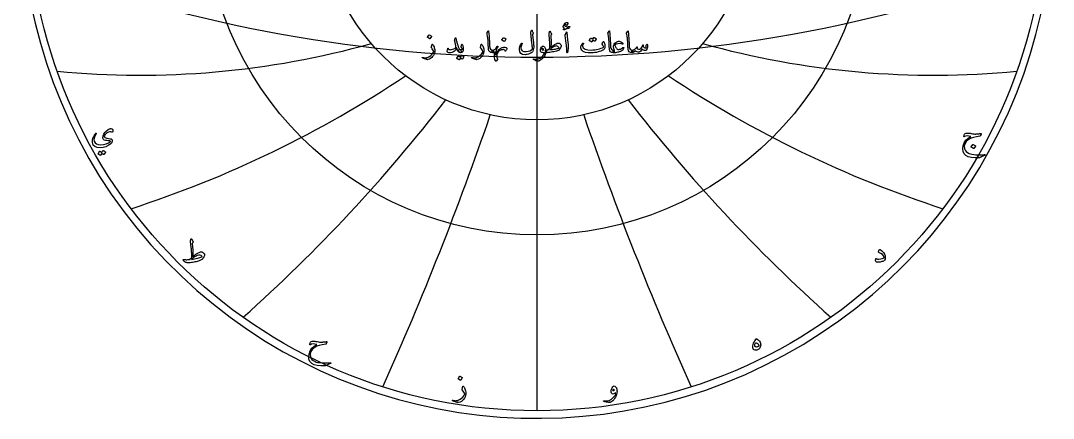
# Model space of a CAD drawing. Header units: millimetres. Extents: x -80 to 80, y -80 to 82.
# Drawn here: x -80.4 to 80.4, y -80.4 to -18.5 of the extents above; entities that cross this region are included whole.
import ezdxf

# ---------------------------------------------------------------- set-up
doc = ezdxf.new("R2010")
doc.units = ezdxf.units.MM
for name, color, linetype in [('CUT_OUTER', 1, 'Continuous'), ('ENGRAVE', 7, 'Continuous'), ('ENGRAVE_FINE', 8, 'Continuous'), ('TEXT', 5, 'Continuous')]:
    doc.layers.add(name, color=color, linetype=linetype)

msp = doc.modelspace()

# ---------------------------------------------------------------- linework, layer by layer
at = {"layer": 'CUT_OUTER'}
msp.add_arc((-0.0002, -0.0002), 80.3699, 149.413866, 87.803582, dxfattribs=at)
at = {"layer": 'ENGRAVE'}
for points in [[(0, -79.2), (0, 79.2)], [(0, -79.2), (0, -33.9362)]]:
    msp.add_lwpolyline(points, dxfattribs=at)
for radius in [79.2, 51.8435, 33.9362]:
    msp.add_circle((0, 0), radius, dxfattribs=at)
for centre, radius, start, end in [((-61.7853, 107.0153), 134.0054, 264.477415, 285.583943), ((61.7853, 107.0153), 134.0054, 254.416057, 275.522585), ((-116.2152, 116.2152), 172.3359, 287.922875, 303.75277), ((116.2152, 116.2152), 172.3359, 236.24723, 252.077125), ((-213.1236, 123.047), 251.4955, 311.724791, 322.278054), ((213.1236, 123.047), 251.4955, 217.721946, 228.275209), ((-474.9131, 127.2526), 494.392, 335.791539, 341.068171), ((474.9131, 127.2526), 494.392, 198.931829, 204.208461)]:
    msp.add_arc(centre, radius, start, end, dxfattribs=at)
at = {"layer": 'ENGRAVE_FINE'}
msp.add_arc((0, 199.0281), 223.2031, 249.38669, 290.61331, dxfattribs=at)
at = {"layer": 'TEXT'}
for points in [[(4.9555, -19.696), (4.8945, -19.7074), (4.8379, -19.7182), (4.7856, -19.7285), (4.7377, -19.7381), (4.6946, -19.7475), (4.6564, -19.7569), (4.6231, -19.7662), (4.5949, -19.7756), (4.5662, -19.7863), (4.5316, -19.7996), (4.4912, -19.8156), (4.445, -19.8342), (4.3929, -19.8557), (4.3349, -19.8804), (4.2711, -19.9084), (4.2014, -19.9395), (4.173, -19.9489), (4.1487, -19.9489), (4.1285, -19.9395), (4.1124, -19.9208), (4.1028, -19.8748), (4.13, -19.8213), (4.1941, -19.7601), (4.2951, -19.6913), (4.2178, -19.6474), (4.1593, -19.6), (4.1195, -19.549), (4.0984, -19.4946), (4.0943, -19.3918), (4.1195, -19.2803), (4.1739, -19.16), (4.2576, -19.0309), (4.3575, -18.9152), (4.4602, -18.8353), (4.5659, -18.7911), (4.6745, -18.7826), (4.7351, -18.7979), (4.7764, -18.8295), (4.7983, -18.8775), (4.801, -18.9419), (4.7904, -19.0116), (4.7729, -19.0754), (4.7483, -19.1333), (4.7167, -19.1854), (4.685, -19.222), (4.6558, -19.2381), (4.6288, -19.2337), (4.6042, -19.2089), (4.5761, -19.1717), (4.5434, -19.1445), (4.5059, -19.1272), (4.4637, -19.1199), (4.4195, -19.1199), (4.3806, -19.1292), (4.3469, -19.148), (4.3185, -19.1761), (4.2977, -19.21), (4.2916, -19.2416), (4.3001, -19.2709), (4.3232, -19.2979), (4.4099, -19.362), (4.5153, -19.4091), (4.6394, -19.4392), (4.7822, -19.4524), (4.7947, -19.452), (4.8086, -19.4507), (4.8239, -19.4485), (4.8408, -19.4454), (4.8591, -19.4417), (4.8788, -19.4378), (4.9001, -19.4335), (4.9227, -19.429), (4.9473, -19.4245), (4.9696, -19.4202), (4.9895, -19.4163), (5.0071, -19.4126), (5.0226, -19.4095), (5.0363, -19.4073), (5.0483, -19.406), (5.0586, -19.4056), (5.0779, -19.4076), (5.0937, -19.4138), (5.106, -19.424), (5.1148, -19.4384), (5.1203, -19.4521), (5.123, -19.4653), (5.1227, -19.4779), (5.1195, -19.4899), (5.0741, -19.5748), (5.0316, -19.6374), (4.9921, -19.6778), (4.9555, -19.696)], [(-16.8151, -20.7358), (-16.8092, -20.7299), (-16.801, -20.7264), (-16.7905, -20.7253), (-16.7776, -20.7264), (-16.6866, -20.7633), (-16.6008, -20.8084), (-16.5203, -20.8617), (-16.4451, -20.9232), (-16.4378, -20.9325), (-16.4345, -20.9419), (-16.4354, -20.9513), (-16.4404, -20.9606), (-16.6605, -21.3166), (-16.6687, -21.3251), (-16.6793, -21.3271), (-16.6921, -21.3228), (-16.7074, -21.3119), (-16.7205, -21.3026), (-16.7413, -21.2885), (-16.7697, -21.2698), (-16.8057, -21.2463), (-16.8499, -21.2182), (-16.9029, -21.1855), (-16.9647, -21.148), (-17.0352, -21.1058), (-17.0446, -21.0988), (-17.0493, -21.0918), (-17.0493, -21.0848), (-17.0446, -21.0777)], [(-7.6066, -20.1269), (-7.5975, -20.1128), (-7.589, -20.1035), (-7.5811, -20.0988), (-7.5738, -20.0988), (-7.5627, -20.1049), (-7.5527, -20.1234), (-7.544, -20.1541), (-7.5363, -20.1972), (-7.4977, -20.547), (-7.4661, -20.8705), (-7.4415, -21.1676), (-7.4239, -21.4384), (-7.4127, -21.6699), (-7.4023, -21.8775), (-7.3928, -22.061), (-7.3841, -22.2206), (-7.3767, -22.3561), (-7.3707, -22.4677), (-7.3661, -22.5552), (-7.363, -22.6187), (-7.3215, -22.809), (-7.2296, -22.9489), (-7.0873, -23.0385), (-6.8947, -23.0777), (-6.8411, -23.0918), (-6.8068, -23.1246), (-6.7919, -23.1761), (-6.7963, -23.2464), (-6.8183, -23.357), (-6.842, -23.4361), (-6.8674, -23.4835), (-6.8947, -23.4993), (-7.1657, -23.4636), (-7.3654, -23.3564), (-7.4936, -23.1779), (-7.5504, -22.9279), (-7.5593, -22.8083), (-7.5674, -22.6884), (-7.5746, -22.5682), (-7.5808, -22.4478), (-7.5866, -22.327), (-7.592, -22.206), (-7.5971, -22.0846), (-7.6019, -21.963), (-7.6107, -21.731), (-7.623, -21.5221), (-7.6388, -21.3364), (-7.6581, -21.1737), (-7.681, -21.0176), (-7.7073, -20.8511), (-7.7372, -20.6745), (-7.7705, -20.4876), (-7.7749, -20.4539), (-7.7741, -20.4232), (-7.7679, -20.3953), (-7.7565, -20.3705)], [(-0.8712, -20.0145), (-0.863, -20.0001), (-0.8525, -19.9899), (-0.8396, -19.9837), (-0.8244, -19.9817), (-0.8091, -19.9843), (-0.7963, -19.9922), (-0.7857, -20.0054), (-0.7775, -20.0239), (-0.7339, -20.1313), (-0.6874, -20.2241), (-0.6379, -20.3023), (-0.5855, -20.3658), (-0.57, -20.3886), (-0.5656, -20.415), (-0.5723, -20.4448), (-0.5902, -20.4782), (-0.6016, -20.4943), (-0.6124, -20.5098), (-0.6227, -20.5247), (-0.6323, -20.5391), (-0.6414, -20.5525), (-0.6499, -20.5648), (-0.6578, -20.576), (-0.6651, -20.5859), (-0.6774, -20.6041), (-0.6862, -20.6257), (-0.6915, -20.6509), (-0.6932, -20.6796), (-0.6877, -20.7605), (-0.6803, -20.8488), (-0.6713, -20.9444), (-0.6604, -21.0473), (-0.6481, -21.1575), (-0.6347, -21.275), (-0.62, -21.3999), (-0.6042, -21.5321), (-0.5865, -21.6639), (-0.5708, -21.7879), (-0.5572, -21.904), (-0.5457, -22.0122), (-0.5359, -22.1127), (-0.5275, -22.206), (-0.5206, -22.2919), (-0.5152, -22.3705), (-0.5091, -22.6032), (-0.5281, -22.8236), (-0.5723, -23.0318), (-0.6417, -23.2276), (-0.7093, -23.3427), (-0.8138, -23.4489), (-0.9552, -23.5464), (-1.1335, -23.6351), (-1.3267, -23.7086), (-1.5082, -23.7604), (-1.678, -23.7906), (-1.8361, -23.7991), (-2.2319, -23.7446), (-2.5152, -23.5953), (-2.6862, -23.3512), (-2.7447, -23.0122), (-2.7243, -22.7595), (-2.6581, -22.5122), (-2.5463, -22.2701), (-2.3888, -22.0332), (-2.3768, -22.0195), (-2.3642, -22.011), (-2.351, -22.0078), (-2.3373, -22.0098), (-2.3226, -22.0154), (-2.3115, -22.0227), (-2.3039, -22.0318), (-2.2998, -22.0426), (-2.2969, -22.0587), (-2.2974, -22.0742), (-2.3015, -22.0891), (-2.3091, -22.1035), (-2.4166, -22.3128), (-2.4906, -22.4911), (-2.5313, -22.6383), (-2.5387, -22.7546), (-2.4605, -23.0048), (-2.2916, -23.1796), (-2.0319, -23.2789), (-1.6815, -23.3026), (-1.3656, -23.2683), (-1.0972, -23.189), (-0.8762, -23.0646), (-0.7026, -22.8951), (-0.7062, -22.8132), (-0.7125, -22.7177), (-0.7215, -22.6083), (-0.733, -22.4852), (-0.7475, -22.3481), (-0.7652, -22.1966), (-0.7862, -22.0307), (-0.8103, -21.8506), (-0.8331, -21.6647), (-0.8548, -21.4817), (-0.8753, -21.3017), (-0.8946, -21.1246), (-0.9125, -20.9504), (-0.9286, -20.7791), (-0.9429, -20.6108), (-0.9555, -20.4454), (-0.9742, -20.2862), (-0.9734, -20.268), (-0.9707, -20.251), (-0.9663, -20.2352), (-0.9602, -20.2206)], [(1.986, -20.1831), (1.9971, -20.1711), (2.007, -20.1632), (2.0158, -20.1594), (2.0234, -20.1597), (2.0325, -20.1638), (2.041, -20.1714), (2.0489, -20.1825), (2.0562, -20.1972), (2.0859, -20.2604), (2.1142, -20.3189), (2.141, -20.3728), (2.1663, -20.422), (2.1904, -20.4659), (2.2137, -20.504), (2.2361, -20.5362), (2.2576, -20.5625), (2.2734, -20.5842), (2.2787, -20.607), (2.2734, -20.631), (2.2576, -20.6562), (2.1639, -20.7733), (2.1519, -20.7935), (2.144, -20.8166), (2.1402, -20.8427), (2.1405, -20.8716), (2.1558, -21.0927), (2.1686, -21.2873), (2.1792, -21.4557), (2.1874, -21.5976), (2.1935, -21.7136), (2.1979, -21.8037), (2.2005, -21.8681), (2.2014, -21.9068), (2.2004, -22.0209), (2.1973, -22.1293), (2.1922, -22.2317), (2.185, -22.3283), (2.1761, -22.4191), (2.1657, -22.504), (2.1538, -22.583), (2.1405, -22.6562), (2.4587, -22.4126), (2.7342, -22.2253), (2.9669, -22.0941), (3.1569, -22.0192), (3.2415, -21.9993), (3.3174, -21.9911), (3.3844, -21.9946), (3.4426, -22.0098), (3.5249, -22.0526), (3.6031, -22.1199), (3.6771, -22.2118), (3.7471, -22.3283), (3.7579, -22.3561), (3.7623, -22.388), (3.7603, -22.424), (3.7518, -22.4642), (3.7052, -22.6082), (3.6499, -22.7452), (3.5858, -22.8752), (3.5129, -22.9981), (3.4421, -23.0772), (3.3419, -23.1457), (3.2126, -23.2036), (3.0539, -23.251), (2.8415, -23.298), (2.6306, -23.3406), (2.4211, -23.3788), (2.2131, -23.4126), (2.0069, -23.4418), (1.8027, -23.4659), (1.6006, -23.4851), (1.4005, -23.4993), (1.3779, -23.4928), (1.3572, -23.4735), (1.3381, -23.4413), (1.3209, -23.3962), (1.3056, -23.3409), (1.2974, -23.2873), (1.2963, -23.2355), (1.3021, -23.1855), (1.3153, -23.1418), (1.3361, -23.1094), (1.3645, -23.088), (1.4005, -23.0777), (1.4483, -23.0751), (1.4936, -23.0719), (1.5362, -23.0681), (1.5761, -23.0637), (1.6134, -23.0593), (1.6481, -23.0555), (1.6802, -23.0523), (1.7096, -23.0496), (1.9719, -22.7967), (1.9743, -22.7857), (1.9766, -22.7715), (1.9789, -22.7541), (1.9813, -22.7335), (1.9836, -22.7096), (1.986, -22.6825), (1.9883, -22.6522), (1.9906, -22.6187), (1.9927, -22.5823), (1.9942, -22.5432), (1.995, -22.5015), (1.9953, -22.4571), (1.9953, -22.4104), (1.9953, -22.3617), (1.9953, -22.3109), (1.9953, -22.2581), (1.9947, -22.1983), (1.993, -22.1269), (1.9901, -22.0438), (1.986, -21.9489), (1.9807, -21.843), (1.9743, -21.7264), (1.9666, -21.5994), (1.9579, -21.4618), (1.9377, -21.1565), (1.9192, -20.915), (1.9025, -20.7373), (1.8876, -20.6234), (1.8756, -20.5502), (1.8677, -20.4946), (1.8639, -20.4565), (1.8642, -20.436), (1.8784, -20.3974), (1.8929, -20.3611), (1.9077, -20.3271), (1.9227, -20.2955), (1.9381, -20.2657), (1.9538, -20.237), (1.9697, -20.2095), (1.986, -20.1831)], [(4.5293, -20.3611), (4.5741, -20.2744), (4.6101, -20.244), (4.6373, -20.2698), (4.6558, -20.3517), (4.7635, -21.4993), (4.8276, -22.2036), (4.842, -22.7663), (4.8065, -23.1872), (4.7213, -23.4665), (4.7058, -23.4893), (4.6921, -23.5016), (4.6801, -23.5034), (4.6698, -23.4946), (4.6616, -23.4808), (4.6558, -23.463), (4.6523, -23.441), (4.6511, -23.415), (4.6511, -23.2121), (4.6417, -22.9969), (4.623, -22.7695), (4.5949, -22.5297), (4.5887, -22.4671), (4.5703, -22.2979), (4.5395, -22.0221), (4.4965, -21.6398), (4.3935, -20.792), (4.3911, -20.7469), (4.3935, -20.7054), (4.4005, -20.6673), (4.4122, -20.6328)], [(11.2179, -20.1269), (11.2269, -20.1128), (11.2354, -20.1035), (11.2433, -20.0988), (11.2507, -20.0988), (11.2618, -20.1049), (11.2717, -20.1234), (11.2805, -20.1541), (11.2881, -20.1972), (11.3268, -20.547), (11.3584, -20.8705), (11.383, -21.1676), (11.4005, -21.4384), (11.4118, -21.6699), (11.4222, -21.8775), (11.4317, -22.061), (11.4404, -22.2206), (11.4478, -22.3561), (11.4538, -22.4677), (11.4584, -22.5552), (11.4614, -22.6187), (11.503, -22.809), (11.5949, -22.9489), (11.7372, -23.0385), (11.9298, -23.0777), (11.9834, -23.0918), (12.0176, -23.1246), (12.0326, -23.1761), (12.0282, -23.2464), (12.0062, -23.357), (11.9825, -23.4361), (11.957, -23.4835), (11.9298, -23.4993), (11.6587, -23.4636), (11.4591, -23.3564), (11.3309, -23.1779), (11.2741, -22.9279), (11.2651, -22.8083), (11.2571, -22.6884), (11.2499, -22.5682), (11.2436, -22.4478), (11.2379, -22.327), (11.2325, -22.206), (11.2274, -22.0846), (11.2226, -21.963), (11.2138, -21.731), (11.2015, -21.5221), (11.1857, -21.3364), (11.1663, -21.1737), (11.1435, -21.0176), (11.1172, -20.8511), (11.0873, -20.6745), (11.0539, -20.4876), (11.0495, -20.4539), (11.0504, -20.4232), (11.0566, -20.3953), (11.068, -20.3705)], [(14.1172, -20.1269), (14.1263, -20.1128), (14.1348, -20.1035), (14.1427, -20.0988), (14.15, -20.0988), (14.1611, -20.1049), (14.1711, -20.1234), (14.1798, -20.1541), (14.1874, -20.1972), (14.2261, -20.547), (14.2577, -20.8705), (14.2823, -21.1676), (14.2999, -21.4384), (14.3111, -21.6699), (14.3215, -21.8775), (14.331, -22.061), (14.3397, -22.2206), (14.3471, -22.3561), (14.3531, -22.4677), (14.3577, -22.5552), (14.3607, -22.6187), (14.4023, -22.809), (14.4942, -22.9489), (14.6365, -23.0385), (14.8291, -23.0777), (14.8827, -23.0918), (14.917, -23.1246), (14.9319, -23.1761), (14.9275, -23.2464), (14.9055, -23.357), (14.8818, -23.4361), (14.8564, -23.4835), (14.8291, -23.4993), (14.5581, -23.4636), (14.3584, -23.3564), (14.2302, -23.1779), (14.1734, -22.9279), (14.1645, -22.8083), (14.1564, -22.6884), (14.1492, -22.5682), (14.1429, -22.4478), (14.1372, -22.327), (14.1318, -22.206), (14.1267, -22.0846), (14.1219, -21.963), (14.1131, -21.731), (14.1008, -21.5221), (14.085, -21.3364), (14.0657, -21.1737), (14.0428, -21.0176), (14.0165, -20.8511), (13.9866, -20.6745), (13.9533, -20.4876), (13.9489, -20.4539), (13.9497, -20.4232), (13.9559, -20.3953), (13.9673, -20.3705)], [(-16.3373, -22.1925), (-16.3347, -22.184), (-16.3315, -22.1773), (-16.3277, -22.1723), (-16.3233, -22.1691), (-16.3101, -22.1679), (-16.294, -22.1738), (-16.275, -22.1866), (-16.253, -22.2065), (-16.1676, -22.3081), (-16.0938, -22.4255), (-16.0317, -22.5587), (-15.9814, -22.7077), (-15.9421, -22.8681), (-15.9181, -23.0262), (-15.9094, -23.182), (-15.9158, -23.3354), (-15.9574, -23.5373), (-16.0259, -23.7311), (-16.1213, -23.9167), (-16.2437, -24.0941), (-16.39, -24.2549), (-16.5575, -24.3857), (-16.746, -24.4867), (-16.9556, -24.5578), (-17.0118, -24.5698), (-17.068, -24.5731), (-17.1242, -24.5675), (-17.1804, -24.5532), (-17.31, -24.5079), (-17.4269, -24.4659), (-17.5313, -24.4271), (-17.6231, -24.3916), (-17.702, -24.3592), (-17.7677, -24.3301), (-17.8202, -24.3042), (-17.8596, -24.2815), (-17.8678, -24.2745), (-17.8737, -24.2674), (-17.8772, -24.2604), (-17.8783, -24.2534), (-17.8775, -24.2443), (-17.8748, -24.2358), (-17.8704, -24.2279), (-17.8643, -24.2206), (-17.8564, -24.215), (-17.8467, -24.2124), (-17.8353, -24.2127), (-17.8221, -24.2159), (-17.7419, -24.2374), (-17.6652, -24.2551), (-17.592, -24.2691), (-17.5224, -24.2792), (-17.4556, -24.2854), (-17.3912, -24.2879), (-17.3292, -24.2866), (-17.2694, -24.2815), (-17.2099, -24.272), (-17.1482, -24.2575), (-17.0846, -24.238), (-17.0188, -24.2136), (-16.9511, -24.1839), (-16.8813, -24.1486), (-16.8094, -24.1078), (-16.7355, -24.0614), (-16.5279, -23.9121), (-16.3502, -23.7499), (-16.2024, -23.5748), (-16.0844, -23.3869), (-16.0768, -23.3717), (-16.0727, -23.3541), (-16.0721, -23.3342), (-16.075, -23.3119), (-16.1242, -23.1805), (-16.2015, -23.0344), (-16.3069, -22.8737), (-16.4404, -22.6983), (-16.4462, -22.6872), (-16.4498, -22.6773), (-16.4509, -22.6685), (-16.4498, -22.6609)], [(-12.623, -21.2791), (-12.5961, -21.4019), (-12.5668, -21.5268), (-12.5352, -21.6537), (-12.5013, -21.7826), (-12.465, -21.9142), (-12.4263, -22.049), (-12.3853, -22.1871), (-12.342, -22.3283), (-12.2545, -22.5824), (-12.1746, -22.7733), (-12.1022, -22.9009), (-12.0375, -22.9653), (-11.981, -23.0037), (-11.924, -23.0578), (-11.8663, -23.1278), (-11.808, -23.2136), (-11.753, -23.3198), (-11.7378, -23.3998), (-11.7624, -23.4533), (-11.8268, -23.4806), (-12.0349, -23.4595), (-12.219, -23.3213), (-12.3792, -23.066), (-12.5153, -22.6937), (-12.5182, -22.6875), (-12.5223, -22.6831), (-12.5276, -22.6805), (-12.534, -22.6796), (-12.5387, -22.6805), (-12.5434, -22.6831), (-12.5481, -22.6875), (-12.5528, -22.6937), (-12.5659, -22.754), (-12.582, -22.8178), (-12.6011, -22.8851), (-12.623, -22.956), (-12.647, -23.023), (-12.6722, -23.0789), (-12.6986, -23.1237), (-12.7261, -23.1574), (-12.825, -23.2437), (-12.9486, -23.3201), (-13.0967, -23.3866), (-13.2694, -23.4431), (-13.4451, -23.4849), (-13.5973, -23.5028), (-13.7261, -23.4967), (-13.8315, -23.4665), (-13.9216, -23.391), (-13.9626, -23.2581), (-13.9544, -23.0678), (-13.897, -22.8201), (-13.8915, -22.8119), (-13.8842, -22.8061), (-13.8751, -22.8026), (-13.8643, -22.8014), (-13.8514, -22.8029), (-13.8408, -22.8072), (-13.8326, -22.8146), (-13.8268, -22.8248), (-13.8045, -22.8766), (-13.7799, -22.9197), (-13.753, -22.9539), (-13.7237, -22.9794), (-13.6324, -23.0133), (-13.5083, -23.0215), (-13.3514, -23.004), (-13.1617, -22.9606), (-12.9594, -22.8957), (-12.8022, -22.8225), (-12.6901, -22.7411), (-12.623, -22.6515), (-12.6119, -22.5608), (-12.6301, -22.4056), (-12.6775, -22.186), (-12.7542, -21.9021), (-12.7911, -21.7525), (-12.8127, -21.6316), (-12.8192, -21.5394), (-12.8104, -21.4759), (-12.7214, -21.2229), (-12.7117, -21.1963), (-12.7015, -21.1773), (-12.6907, -21.1658), (-12.6792, -21.162), (-12.6652, -21.1694), (-12.6511, -21.1913), (-12.6371, -21.2279), (-12.623, -21.2791)], [(-11.6769, -22.792), (-11.7044, -22.7461), (-11.7308, -22.7065), (-11.7559, -22.6735), (-11.7799, -22.6468), (-11.7972, -22.624), (-11.8069, -22.5976), (-11.8089, -22.5678), (-11.8034, -22.5344), (-11.705, -22.1784), (-11.6912, -22.1474), (-11.6734, -22.1386), (-11.6514, -22.1521), (-11.6254, -22.1878), (-11.5861, -22.2636), (-11.5528, -22.3553), (-11.5253, -22.4627), (-11.5036, -22.5859), (-11.491, -22.7042), (-11.486, -22.8201), (-11.4887, -22.9337), (-11.4989, -23.045), (-11.5156, -23.1418), (-11.5375, -23.2265), (-11.5648, -23.2988), (-11.5973, -23.3588), (-11.6374, -23.4033), (-11.6921, -23.4384), (-11.7615, -23.4642), (-11.8455, -23.4806), (-11.9316, -23.4838), (-12.0118, -23.47), (-12.0861, -23.4393), (-12.1546, -23.3916), (-12.2076, -23.331), (-12.2354, -23.2616), (-12.2381, -23.1834), (-12.2155, -23.0965), (-12.1795, -23.0253), (-12.1371, -22.9805), (-12.0882, -22.9621), (-12.0329, -22.97), (-11.9052, -23.0007), (-11.794, -23.004), (-11.6991, -22.9797), (-11.6207, -22.9279), (-11.6189, -22.9141), (-11.6277, -22.8869), (-11.647, -22.8462), (-11.6769, -22.792)], [(-8.6839, -22.1925), (-8.6813, -22.184), (-8.678, -22.1773), (-8.6742, -22.1723), (-8.6698, -22.1691), (-8.6567, -22.1679), (-8.6406, -22.1738), (-8.6215, -22.1866), (-8.5996, -22.2065), (-8.5141, -22.3081), (-8.4403, -22.4255), (-8.3783, -22.5587), (-8.3279, -22.7077), (-8.2887, -22.8681), (-8.2647, -23.0262), (-8.2559, -23.182), (-8.2623, -23.3354), (-8.3039, -23.5373), (-8.3724, -23.7311), (-8.4679, -23.9167), (-8.5902, -24.0941), (-8.7366, -24.2549), (-8.904, -24.3857), (-9.0926, -24.4867), (-9.3022, -24.5578), (-9.3584, -24.5698), (-9.4146, -24.5731), (-9.4708, -24.5675), (-9.527, -24.5532), (-9.6565, -24.5079), (-9.7735, -24.4659), (-9.8778, -24.4271), (-9.9696, -24.3916), (-10.0485, -24.3592), (-10.1142, -24.3301), (-10.1668, -24.3042), (-10.2062, -24.2815), (-10.2144, -24.2745), (-10.2202, -24.2674), (-10.2237, -24.2604), (-10.2249, -24.2534), (-10.224, -24.2443), (-10.2214, -24.2358), (-10.217, -24.2279), (-10.2108, -24.2206), (-10.2029, -24.215), (-10.1933, -24.2124), (-10.1819, -24.2127), (-10.1687, -24.2159), (-10.0885, -24.2374), (-10.0118, -24.2551), (-9.9386, -24.2691), (-9.8689, -24.2792), (-9.8022, -24.2854), (-9.7378, -24.2879), (-9.6757, -24.2866), (-9.616, -24.2815), (-9.5564, -24.272), (-9.4948, -24.2575), (-9.4311, -24.238), (-9.3654, -24.2136), (-9.2976, -24.1839), (-9.2278, -24.1486), (-9.1559, -24.1078), (-9.082, -24.0614), (-8.8745, -23.9121), (-8.6968, -23.7499), (-8.5489, -23.5748), (-8.431, -23.3869), (-8.4234, -23.3717), (-8.4193, -23.3541), (-8.4187, -23.3342), (-8.4216, -23.3119), (-8.4708, -23.1805), (-8.5481, -23.0344), (-8.6535, -22.8737), (-8.7869, -22.6983), (-8.7928, -22.6872), (-8.7963, -22.6773), (-8.7975, -22.6685), (-8.7963, -22.6609)], [(-6.1452, -23.4618), (-6.1968, -23.5725), (-6.2342, -23.689), (-6.2577, -23.8114), (-6.267, -23.9396), (-6.2629, -24.0731), (-6.2459, -24.2112), (-6.2161, -24.3541), (-6.1733, -24.5016), (-6.1681, -24.5212), (-6.1663, -24.5379), (-6.1681, -24.5517), (-6.1733, -24.5625), (-6.342, -24.8014), (-6.3575, -24.8187), (-6.3712, -24.8283), (-6.3832, -24.8304), (-6.3935, -24.8248), (-6.5539, -24.5499), (-6.6324, -24.2124), (-6.6288, -23.8122), (-6.5434, -23.3494), (-6.625, -23.415), (-6.7108, -23.4618), (-6.8007, -23.4899), (-6.8947, -23.4993), (-6.9149, -23.4931), (-6.9333, -23.4747), (-6.95, -23.444), (-6.9649, -23.4009), (-6.9734, -23.375), (-6.9801, -23.3488), (-6.9851, -23.3223), (-6.9883, -23.2955), (-6.9907, -23.2688), (-6.993, -23.2423), (-6.9954, -23.2161), (-6.9977, -23.1902), (-6.9948, -23.1427), (-6.9766, -23.1082), (-6.9433, -23.0865), (-6.8947, -23.0777), (-6.7035, -23.035), (-6.5235, -22.9302), (-6.3545, -22.7633), (-6.1968, -22.5344), (-6.1754, -22.5054), (-6.1534, -22.4887), (-6.1309, -22.4844), (-6.1078, -22.4923), (-6.0908, -22.5072), (-6.082, -22.5239), (-6.0814, -22.5423), (-6.089, -22.5625), (-6.1305, -22.6357), (-6.1704, -22.7101), (-6.2089, -22.7856), (-6.2459, -22.8623), (-6.2815, -22.9402), (-6.3156, -23.0192), (-6.3483, -23.0994), (-6.3794, -23.1808), (-6.4485, -23.4024), (-6.4872, -23.5941), (-6.4954, -23.756), (-6.4731, -23.888), (-6.4711, -23.8921), (-6.4696, -23.8951), (-6.4687, -23.8968), (-6.4684, -23.8974), (-6.4681, -23.8968), (-6.4673, -23.8951), (-6.4658, -23.8921), (-6.4637, -23.888), (-6.4352, -23.8209), (-6.4058, -23.7551), (-6.3755, -23.6909), (-6.3443, -23.6281), (-6.312, -23.5665), (-6.2781, -23.5057), (-6.2429, -23.4459), (-6.2061, -23.3869), (-6.1795, -23.3459), (-6.1558, -23.3213), (-6.135, -23.3131), (-6.1171, -23.3213), (-6.1084, -23.3389), (-6.1101, -23.3681), (-6.1224, -23.4091), (-6.1452, -23.4618)], [(-5.2225, -21.1667), (-5.2167, -21.1609), (-5.2085, -21.1574), (-5.1979, -21.1562), (-5.185, -21.1574), (-5.094, -21.1942), (-5.0082, -21.2393), (-4.9277, -21.2926), (-4.8525, -21.3541), (-4.8452, -21.3634), (-4.842, -21.3728), (-4.8428, -21.3822), (-4.8478, -21.3915), (-5.0679, -21.7475), (-5.0761, -21.756), (-5.0867, -21.7581), (-5.0996, -21.7537), (-5.1148, -21.7428), (-5.128, -21.7335), (-5.1487, -21.7194), (-5.1771, -21.7007), (-5.2131, -21.6773), (-5.2574, -21.6492), (-5.3103, -21.6164), (-5.3721, -21.5789), (-5.4427, -21.5367), (-5.452, -21.5297), (-5.4567, -21.5227), (-5.4567, -21.5157), (-5.452, -21.5086)], [(1.3068, -23.5508), (1.197, -23.9364), (1.0129, -24.2592), (0.7544, -24.5195), (0.4215, -24.7171), (0.375, -24.7371), (0.329, -24.7552), (0.2837, -24.7711), (0.2389, -24.785), (0.195, -24.7966), (0.1522, -24.8055), (0.1107, -24.8118), (0.0703, -24.8155), (-0.0304, -24.8011), (-0.1639, -24.7487), (-0.3302, -24.6583), (-0.5293, -24.5297), (-0.5506, -24.5113), (-0.5632, -24.4934), (-0.567, -24.4762), (-0.5621, -24.4595), (-0.5509, -24.4466), (-0.5363, -24.4407), (-0.5182, -24.4419), (-0.4965, -24.4501), (-0.2895, -24.5172), (-0.0574, -24.5169), (0.1999, -24.4492), (0.4824, -24.3143), (0.7131, -24.1577), (0.904, -23.9735), (1.055, -23.7619), (1.1663, -23.5227), (1.1654, -23.5142), (1.1628, -23.5075), (1.1584, -23.5025), (1.1522, -23.4993), (0.9909, -23.4899), (0.8536, -23.4712), (0.7403, -23.4431), (0.6511, -23.4056), (0.582, -23.3476), (0.5386, -23.2674), (0.5211, -23.165), (0.5293, -23.0403), (0.5319, -23.0237), (0.5351, -23.0069), (0.5389, -22.9898), (0.5433, -22.9724), (0.5483, -22.9543), (0.5539, -22.9355), (0.56, -22.9157), (0.5667, -22.8951), (0.6218, -22.7613), (0.6885, -22.6503), (0.767, -22.5622), (0.8571, -22.4969), (0.9494, -22.4612), (1.034, -22.4618), (1.111, -22.4987), (1.1803, -22.5719), (1.2409, -22.6738), (1.2869, -22.792), (1.3182, -22.9267), (1.3349, -23.0777), (1.3441, -23.0776), (1.3531, -23.0772), (1.3617, -23.0764), (1.37, -23.0754), (1.3784, -23.0744), (1.387, -23.0736), (1.3959, -23.0732), (1.4052, -23.0731), (1.4368, -23.0798), (1.4614, -23.1), (1.4789, -23.1337), (1.4895, -23.1808), (1.4939, -23.2326), (1.493, -23.285), (1.4868, -23.338), (1.4754, -23.3916), (1.4605, -23.4387), (1.4438, -23.4724), (1.4254, -23.4926), (1.4052, -23.4993), (1.3162, -23.4993), (1.3156, -23.5078), (1.3138, -23.5192), (1.3109, -23.5335), (1.3068, -23.5508)], [(2.993, -22.4407), (2.9693, -22.4416), (2.945, -22.4442), (2.9201, -22.4486), (2.8946, -22.4548), (2.6645, -22.5452), (2.438, -22.6714), (2.2149, -22.8333), (1.9953, -23.0309), (2.2146, -23.0104), (2.4227, -22.9864), (2.6197, -22.9589), (2.8056, -22.9279), (2.9804, -22.893), (3.144, -22.8541), (3.2966, -22.8111), (3.438, -22.7639), (3.4511, -22.7584), (3.4579, -22.751), (3.4582, -22.742), (3.452, -22.7311), (3.3513, -22.6076), (3.2412, -22.518), (3.1218, -22.4624), (2.993, -22.4407)], [(10.3654, -21.7569), (10.3969, -21.7964), (10.4257, -21.84), (10.4519, -21.8877), (10.4755, -21.9396), (10.4964, -21.9952), (10.5147, -22.0543), (10.5304, -22.117), (10.5434, -22.1831), (10.5604, -22.316), (10.5645, -22.4478), (10.5557, -22.5783), (10.534, -22.7077), (10.5012, -22.8231), (10.4591, -22.9161), (10.4076, -22.987), (10.3467, -23.0356), (10.1535, -23.1378), (9.9485, -23.2288), (9.7319, -23.3087), (9.5036, -23.3775), (9.2635, -23.4346), (9.0118, -23.4794), (8.7483, -23.5119), (8.4731, -23.5321), (7.9573, -23.5268), (7.534, -23.4548), (7.2032, -23.316), (6.9649, -23.1105), (6.8671, -22.9498), (6.8221, -22.7768), (6.8297, -22.5915), (6.89, -22.3939), (6.9103, -22.3513), (6.9339, -22.3078), (6.9607, -22.2635), (6.9907, -22.2182), (7.0239, -22.1721), (7.0603, -22.1252), (7.1, -22.0773), (7.1429, -22.0286), (7.1572, -22.0148), (7.1722, -22.0063), (7.1877, -22.0031), (7.2038, -22.0051), (7.2146, -22.0092), (7.2237, -22.0168), (7.231, -22.028), (7.2366, -22.0426), (7.2392, -22.0564), (7.2378, -22.0695), (7.2322, -22.0821), (7.2225, -22.0941), (7.1824, -22.1418), (7.1464, -22.1913), (7.1145, -22.2425), (7.0867, -22.2955), (7.0677, -22.3462), (7.0574, -22.3951), (7.056, -22.4422), (7.0633, -22.4876), (7.2096, -22.7525), (7.4848, -22.9384), (7.8888, -23.0452), (8.4216, -23.0731), (8.7145, -23.0618), (8.9936, -23.0373), (9.259, -22.9997), (9.5106, -22.9489), (9.7487, -22.885), (9.9737, -22.8078), (10.1855, -22.7175), (10.3841, -22.614), (10.3648, -22.5174), (10.3209, -22.4103), (10.2524, -22.2926), (10.1593, -22.1644), (10.1564, -22.1521), (10.157, -22.1293), (10.1611, -22.0959), (10.1687, -22.052), (10.1707, -22.0476), (10.1722, -22.0438), (10.1731, -22.0406), (10.1734, -22.0379), (10.1886, -21.9782), (10.2108, -21.9115), (10.2401, -21.8377), (10.2764, -21.7569), (10.2925, -21.7323), (10.3127, -21.7241), (10.337, -21.7323), (10.3654, -21.7569)], [(8.8385, -21.1339), (8.8443, -21.1281), (8.8525, -21.1246), (8.8631, -21.1234), (8.8759, -21.1246), (8.922, -21.1418), (8.9667, -21.1609), (9.0099, -21.1816), (9.0516, -21.2042), (9.0921, -21.2288), (9.1318, -21.2557), (9.1706, -21.285), (9.2085, -21.3166), (9.2158, -21.3263), (9.219, -21.3365), (9.2182, -21.3473), (9.2132, -21.3588), (8.9883, -21.7147), (8.9822, -21.7194), (8.9731, -21.7194), (8.9611, -21.7147), (8.9462, -21.7054), (8.9359, -21.6967), (8.9193, -21.6849), (8.8961, -21.6698), (8.8666, -21.6515), (8.8303, -21.6297), (8.7869, -21.6041), (8.7366, -21.5747), (8.6792, -21.5414), (8.5012, -21.8178), (8.493, -21.8263), (8.4825, -21.8283), (8.4696, -21.8239), (8.4544, -21.8131), (8.4412, -21.8037), (8.4204, -21.7897), (8.392, -21.7709), (8.356, -21.7475), (8.3118, -21.7194), (8.2588, -21.6866), (8.1971, -21.6492), (8.1265, -21.607), (8.1192, -21.6), (8.116, -21.593), (8.1169, -21.5859), (8.1218, -21.5789), (8.3513, -21.237), (8.3572, -21.2311), (8.3654, -21.2276), (8.3759, -21.2264), (8.3888, -21.2276), (8.428, -21.2403), (8.4661, -21.2551), (8.503, -21.272), (8.5387, -21.2908), (8.5732, -21.3115), (8.6066, -21.3336), (8.6388, -21.3571), (8.6698, -21.3822)], [(13.5083, -22.7358), (13.3818, -23.0168), (13.3657, -23.0447), (13.3502, -23.0672), (13.3353, -23.0845), (13.3209, -23.0965), (13.248, -23.1464), (13.1699, -23.1931), (13.0864, -23.2366), (12.9977, -23.2768), (12.9041, -23.3144), (12.8057, -23.35), (12.7027, -23.3835), (12.5949, -23.415), (12.3935, -23.4642), (12.2155, -23.4946), (12.061, -23.5063), (11.9298, -23.4993), (11.8798, -23.4765), (11.8467, -23.4314), (11.8306, -23.364), (11.8315, -23.2745), (11.8435, -23.1937), (11.8607, -23.1339), (11.8833, -23.0953), (11.9111, -23.0777), (11.9158, -23.0777), (11.9205, -23.0777), (11.9251, -23.0777), (11.9298, -23.0777), (11.9647, -23.0813), (11.9989, -23.0824), (12.0326, -23.0813), (12.0657, -23.0777), (12.0089, -22.9937), (11.9649, -22.9009), (11.9339, -22.7993), (11.9158, -22.689), (11.9131, -22.4914), (11.9474, -22.3154), (12.0185, -22.1612), (12.1265, -22.0286), (12.2656, -21.9047), (12.4017, -21.8096), (12.5349, -21.7431), (12.6652, -21.7054), (12.8057, -21.7057), (12.965, -21.7581), (13.1429, -21.8626), (13.3397, -22.0192), (13.3619, -22.0435), (13.3725, -22.0695), (13.3713, -22.0973), (13.3584, -22.1269), (13.34, -22.1497), (13.3174, -22.162), (13.2908, -22.1638), (13.26, -22.155), (13.0396, -22.0912), (12.8186, -22.0684), (12.597, -22.0865), (12.3748, -22.1456), (12.2867, -22.1828), (12.219, -22.2241), (12.1719, -22.2695), (12.1453, -22.319), (12.1388, -22.3816), (12.157, -22.4618), (12.1997, -22.5596), (12.2671, -22.6749), (12.349, -22.7914), (12.4263, -22.8787), (12.4989, -22.9366), (12.5668, -22.9653), (12.7147, -22.98), (12.8631, -22.963), (13.0121, -22.9144), (13.1617, -22.8342), (13.2975, -22.7405), (13.3678, -22.696), (13.424, -22.6702), (13.4661, -22.6632), (13.4942, -22.6749), (13.5056, -22.6893), (13.5118, -22.7042), (13.5127, -22.7197), (13.5083, -22.7358)], [(17.1008, -22.1644), (17.1111, -22.1574), (17.1231, -22.1597), (17.1368, -22.1714), (17.1523, -22.1925), (17.169, -22.2282), (17.1816, -22.2791), (17.1901, -22.3453), (17.1945, -22.4267), (17.196, -22.5192), (17.191, -22.6094), (17.1796, -22.6972), (17.1617, -22.7827), (17.1096, -22.9489), (17.0516, -23.0684), (16.9878, -23.141), (16.9181, -23.1667), (16.7533, -23.1571), (16.6008, -23.114), (16.4606, -23.0376), (16.3327, -22.9279), (16.2448, -23.1009), (16.1406, -23.2358), (16.02, -23.3327), (15.883, -23.3916), (15.7393, -23.4044), (15.5938, -23.3681), (15.4465, -23.2827), (15.2975, -23.148), (15.1769, -23.3017), (15.0586, -23.4115), (14.9427, -23.4773), (14.8291, -23.4993), (14.8063, -23.4864), (14.7846, -23.4478), (14.7641, -23.3834), (14.7448, -23.2932), (14.7378, -23.2042), (14.7495, -23.1386), (14.78, -23.0965), (14.8291, -23.0777), (15.0452, -23.0289), (15.2343, -22.9337), (15.3965, -22.7923), (15.5317, -22.6047), (15.539, -22.5944), (15.5469, -22.5871), (15.5554, -22.5827), (15.5645, -22.5812), (15.5756, -22.5824), (15.5856, -22.5859), (15.5944, -22.5918), (15.602, -22.6), (15.6064, -22.6252), (15.5961, -22.6679), (15.5712, -22.7282), (15.5317, -22.8061), (15.5835, -22.8661), (15.664, -22.9103), (15.7732, -22.9387), (15.9111, -22.9513), (16.0829, -22.9153), (16.2331, -22.7979), (16.3616, -22.5991), (16.4685, -22.319), (16.4738, -22.3046), (16.4802, -22.2944), (16.4878, -22.2882), (16.4966, -22.2862), (16.5098, -22.2873), (16.5212, -22.2908), (16.5308, -22.2967), (16.5387, -22.3049), (16.5446, -22.3166), (16.5481, -22.3283), (16.5493, -22.34), (16.5481, -22.3517), (16.5013, -22.5485), (16.556, -22.5971), (16.6219, -22.6398), (16.6989, -22.6767), (16.787, -22.7077), (16.8728, -22.7279), (16.938, -22.7323), (16.9828, -22.7209), (17.0071, -22.6937), (17.015, -22.6521), (17.0106, -22.593), (16.994, -22.5163), (16.965, -22.422), (16.97, -22.3954), (16.9943, -22.3435), (17.0379, -22.2666), (17.1008, -22.1644)], [(-11.7612, -23.9162), (-11.7553, -23.9103), (-11.7471, -23.9068), (-11.7366, -23.9056), (-11.7237, -23.9068), (-11.6776, -23.9241), (-11.633, -23.9431), (-11.5898, -23.9639), (-11.5481, -23.9864), (-11.5075, -24.011), (-11.4679, -24.0379), (-11.4291, -24.0672), (-11.3912, -24.0988), (-11.3839, -24.1085), (-11.3806, -24.1187), (-11.3815, -24.1296), (-11.3865, -24.141), (-11.6113, -24.497), (-11.6175, -24.5016), (-11.6265, -24.5016), (-11.6385, -24.497), (-11.6535, -24.4876), (-11.6637, -24.4789), (-11.6804, -24.4671), (-11.7035, -24.452), (-11.7331, -24.4337), (-11.7694, -24.4119), (-11.8127, -24.3863), (-11.8631, -24.3569), (-11.9205, -24.3236), (-12.0984, -24.6), (-12.1066, -24.6085), (-12.1172, -24.6105), (-12.1301, -24.6061), (-12.1453, -24.5953), (-12.1585, -24.5859), (-12.1792, -24.5719), (-12.2076, -24.5532), (-12.2436, -24.5297), (-12.2878, -24.5016), (-12.3408, -24.4688), (-12.4026, -24.4314), (-12.4731, -24.3892), (-12.4805, -24.3822), (-12.4837, -24.3752), (-12.4828, -24.3681), (-12.4778, -24.3611), (-12.2483, -24.0192), (-12.2425, -24.0133), (-12.2343, -24.0098), (-12.2237, -24.0087), (-12.2109, -24.0098), (-12.1716, -24.0226), (-12.1336, -24.0373), (-12.0967, -24.0542), (-12.061, -24.0731), (-12.0264, -24.0937), (-11.9931, -24.1158), (-11.9609, -24.1394), (-11.9298, -24.1644)], [(-4.9649, -23.2089), (-5.0255, -23.114), (-5.1042, -23.0496), (-5.2011, -23.0157), (-5.3162, -23.0122), (-5.3815, -23.0205), (-5.4462, -23.0315), (-5.5103, -23.0451), (-5.5738, -23.0613), (-5.6367, -23.0808), (-5.6991, -23.1041), (-5.7609, -23.1312), (-5.8221, -23.162), (-5.9269, -23.2323), (-6.0258, -23.3307), (-6.1189, -23.4571), (-6.2061, -23.6117), (-6.231, -23.6465), (-6.2541, -23.6667), (-6.2755, -23.6723), (-6.2951, -23.6632), (-6.3115, -23.6451), (-6.3185, -23.6234), (-6.3162, -23.5982), (-6.3045, -23.5695), (-6.2866, -23.5318), (-6.2705, -23.4981), (-6.2562, -23.4685), (-6.2436, -23.4431), (-6.2325, -23.4214), (-6.2225, -23.4033), (-6.2137, -23.3886), (-6.2061, -23.3775), (-6.1373, -23.2739), (-6.0668, -23.1784), (-5.9945, -23.0912), (-5.9204, -23.0122), (-5.8446, -22.941), (-5.767, -22.8775), (-5.6877, -22.8216), (-5.6066, -22.7733), (-5.3985, -22.6787), (-5.205, -22.6293), (-5.0261, -22.6249), (-4.8619, -22.6656), (-4.7919, -22.701), (-4.7412, -22.7464), (-4.7099, -22.8017), (-4.6979, -22.867), (-4.7049, -22.956), (-4.7307, -23.0403), (-4.7752, -23.1199), (-4.8384, -23.1948), (-4.8797, -23.2273), (-4.9146, -23.2405), (-4.9429, -23.2344), (-4.9649, -23.2089)], [(1.082, -23.0262), (1.0328, -22.9404), (0.9789, -22.8798), (0.9204, -22.8444), (0.8571, -22.8342), (0.8194, -22.8441), (0.7857, -22.8599), (0.7562, -22.8816), (0.7307, -22.9091), (0.7225, -22.9238), (0.7213, -22.9396), (0.7272, -22.9565), (0.7401, -22.9747), (0.7884, -23.0171), (0.8583, -23.0461), (0.9499, -23.0616), (1.0632, -23.0637), (1.0749, -23.0613), (1.082, -23.0543), (1.0843, -23.0426), (1.082, -23.0262)], [(-66.1663, -35.8428), (-66.3281, -35.7888), (-66.5086, -35.7866), (-66.7078, -35.8363), (-66.9257, -35.9378), (-67.0641, -36.0346), (-67.1793, -36.1501), (-67.2714, -36.2844), (-67.3404, -36.4374), (-67.3473, -36.468), (-67.3479, -36.4998), (-67.3423, -36.5329), (-67.3304, -36.5673), (-67.2511, -36.6741), (-67.1181, -36.7546), (-66.9314, -36.809), (-66.6909, -36.8371), (-66.4536, -36.8624), (-66.2812, -36.9083), (-66.1738, -36.9748), (-66.1314, -37.0619), (-66.1267, -37.2443), (-66.1626, -37.4066), (-66.2391, -37.549), (-66.3562, -37.6714), (-66.7281, -37.9253), (-67.1243, -38.1123), (-67.545, -38.2326), (-67.9899, -38.286), (-68.4758, -38.2522), (-68.8393, -38.1061), (-69.0803, -37.8475), (-69.199, -37.4766), (-69.2059, -37.273), (-69.1765, -37.0519), (-69.1109, -36.8133), (-69.0091, -36.5573), (-68.9737, -36.4861), (-68.9373, -36.4174), (-68.9, -36.3512), (-68.8617, -36.2875), (-68.8222, -36.226), (-68.7812, -36.1663), (-68.7386, -36.1086), (-68.6944, -36.0527), (-68.6706, -36.0296), (-68.6494, -36.0202), (-68.6307, -36.0246), (-68.6144, -36.0427), (-68.6054, -36.0652), (-68.6032, -36.0877), (-68.6079, -36.1101), (-68.6194, -36.1326), (-68.8249, -36.4636), (-68.9467, -36.7621), (-68.9848, -37.0282), (-68.9392, -37.2617), (-68.7924, -37.5078), (-68.577, -37.6814), (-68.2928, -37.7826), (-67.94, -37.8113), (-67.4878, -37.7754), (-67.0806, -37.6827), (-66.7184, -37.5331), (-66.4012, -37.3267), (-66.3821, -37.3092), (-66.3749, -37.2917), (-66.3796, -37.2742), (-66.3962, -37.2568), (-66.4633, -37.2243), (-66.5798, -37.1968), (-66.7456, -37.1743), (-66.9607, -37.1568), (-67.1796, -37.13), (-67.3467, -37.0794), (-67.4619, -37.0051), (-67.5253, -36.907), (-67.5546, -36.7918), (-67.5628, -36.671), (-67.5496, -36.5445), (-67.5153, -36.4124), (-67.4038, -36.1529), (-67.2492, -35.914), (-67.0516, -35.6958), (-66.8108, -35.4981), (-66.7468, -35.4513), (-66.6847, -35.4107), (-66.6244, -35.3763), (-66.566, -35.3482), (-66.5098, -35.3261), (-66.4561, -35.3095), (-66.4049, -35.2986), (-66.3562, -35.2933), (-66.1657, -35.3111), (-66.0489, -35.3944), (-66.0058, -35.5434), (-66.0364, -35.7579), (-66.0595, -35.8157), (-66.0889, -35.8491), (-66.1245, -35.8581), (-66.1663, -35.8428)], [(69.1215, -36.1526), (69.0016, -36.4224), (68.9907, -36.4402), (68.9779, -36.4536), (68.9632, -36.4627), (68.9467, -36.4674), (68.3924, -36.5548), (67.9287, -36.6622), (67.5556, -36.7896), (67.273, -36.937), (66.8767, -37.2602), (66.6222, -37.6152), (66.5095, -38.0021), (66.5385, -38.4209), (66.6266, -38.6475), (66.7759, -38.848), (66.9863, -39.0223), (67.258, -39.1703), (67.4488, -39.2365), (67.6864, -39.2902), (67.9709, -39.3314), (68.3022, -39.3601), (68.4783, -39.3686), (68.6519, -39.3739), (68.823, -39.376), (68.9916, -39.3751), (69.1571, -39.3714), (69.3189, -39.3651), (69.4769, -39.3564), (69.6311, -39.3451), (69.6674, -39.3426), (69.6961, -39.3451), (69.7173, -39.3526), (69.7311, -39.3651), (69.7386, -39.3804), (69.7411, -39.3963), (69.7386, -39.4129), (69.7311, -39.4301), (69.7256, -39.4393), (69.7192, -39.4469), (69.7119, -39.453), (69.7036, -39.4575), (69.6947, -39.4615), (69.6855, -39.4657), (69.676, -39.4702), (69.6661, -39.475), (69.5222, -39.5209), (69.3951, -39.5687), (69.2849, -39.6184), (69.1915, -39.6699), (69.1317, -39.707), (69.0772, -39.7386), (69.028, -39.7645), (68.9842, -39.7848), (68.9462, -39.8004), (68.9148, -39.8123), (68.89, -39.8204), (68.8717, -39.8248), (68.1885, -39.8501), (67.6077, -39.801), (67.1293, -39.6777), (66.7534, -39.48), (66.4817, -39.209), (66.3212, -38.8705), (66.2719, -38.4646), (66.3337, -37.9912), (66.4973, -37.5144), (66.7534, -37.1081), (67.1019, -36.7724), (67.5428, -36.5073), (67.2305, -36.4477), (66.9582, -36.4336), (66.7259, -36.4652), (66.5335, -36.5423), (66.5167, -36.5486), (66.5011, -36.5523), (66.4867, -36.5535), (66.4736, -36.5523), (66.4627, -36.5482), (66.4549, -36.5411), (66.4502, -36.5308), (66.4486, -36.5173), (66.4555, -36.4552), (66.4661, -36.3937), (66.4805, -36.3328), (66.4986, -36.2725), (66.5623, -36.1554), (66.6634, -36.0689), (66.8021, -36.013), (66.9782, -35.9877), (67.0897, -35.9887), (67.2293, -36.0015), (67.3969, -36.0261), (67.5927, -36.0627), (67.7948, -36.0992), (67.9812, -36.1239), (68.152, -36.1367), (68.3072, -36.1376), (68.3818, -36.1343), (68.4608, -36.1295), (68.5442, -36.1231), (68.6319, -36.1151), (68.724, -36.1053), (68.8205, -36.0933), (68.9214, -36.0791), (69.0266, -36.0627), (69.0869, -36.0608), (69.1228, -36.0752), (69.1343, -36.1058), (69.1215, -36.1526)], [(67.8325, -37.7714), (67.8388, -37.7651), (67.8475, -37.7614), (67.8588, -37.7601), (67.8725, -37.7614), (67.9696, -37.8007), (68.0611, -37.8488), (68.147, -37.9056), (68.2272, -37.9712), (68.235, -37.9812), (68.2385, -37.9912), (68.2375, -38.0012), (68.2322, -38.0112), (67.9974, -38.3909), (67.9887, -38.3999), (67.9774, -38.4021), (67.9637, -38.3974), (67.9475, -38.3859), (67.9334, -38.3759), (67.9112, -38.3609), (67.8809, -38.3409), (67.8425, -38.3159), (67.7954, -38.286), (67.7389, -38.251), (67.673, -38.211), (67.5977, -38.166), (67.5877, -38.1586), (67.5827, -38.1511), (67.5827, -38.1436), (67.5877, -38.1361)], [(-67.5652, -38.7256), (-67.559, -38.7194), (-67.5503, -38.7156), (-67.539, -38.7144), (-67.5253, -38.7156), (-67.4761, -38.734), (-67.4285, -38.7543), (-67.3824, -38.7765), (-67.3379, -38.8006), (-67.2947, -38.8268), (-67.2524, -38.8555), (-67.211, -38.8867), (-67.1706, -38.9205), (-67.1627, -38.9308), (-67.1593, -38.9417), (-67.1603, -38.9533), (-67.1656, -38.9654), (-67.4054, -39.3451), (-67.4119, -39.3501), (-67.4216, -39.3501), (-67.4344, -39.3451), (-67.4503, -39.3351), (-67.4613, -39.3259), (-67.4791, -39.3133), (-67.5037, -39.2972), (-67.5353, -39.2777), (-67.574, -39.2544), (-67.6202, -39.2271), (-67.6739, -39.1957), (-67.7351, -39.1603), (-67.925, -39.455), (-67.9337, -39.4641), (-67.945, -39.4663), (-67.9587, -39.4616), (-67.9749, -39.4501), (-67.989, -39.4401), (-68.0112, -39.4251), (-68.0414, -39.4051), (-68.0799, -39.3801), (-68.127, -39.3501), (-68.1835, -39.3152), (-68.2494, -39.2752), (-68.3247, -39.2302), (-68.3325, -39.2227), (-68.3359, -39.2152), (-68.335, -39.2077), (-68.3297, -39.2002), (-68.0848, -38.8355), (-68.0786, -38.8293), (-68.0699, -38.8255), (-68.0586, -38.8243), (-68.0449, -38.8255), (-68.003, -38.8391), (-67.9624, -38.8549), (-67.9231, -38.8728), (-67.885, -38.893), (-67.8482, -38.915), (-67.8126, -38.9386), (-67.7782, -38.9637), (-67.7451, -38.9904)], [(-53.9513, -52.7017), (-53.9275, -52.6474), (-53.9063, -52.5993), (-53.8876, -52.5575), (-53.8713, -52.5219), (-53.8579, -52.4928), (-53.8476, -52.4707), (-53.8404, -52.4554), (-53.8364, -52.4469), (-53.8279, -52.436), (-53.8176, -52.4282), (-53.8054, -52.4235), (-53.7914, -52.4219), (-53.7798, -52.4238), (-53.7702, -52.4294), (-53.7624, -52.4388), (-53.7564, -52.4519), (-53.7302, -52.5156), (-53.7065, -52.5718), (-53.6852, -52.6205), (-53.6665, -52.6618), (-53.6557, -52.6799), (-53.6434, -52.6992), (-53.6295, -52.7198), (-53.614, -52.7417), (-53.5967, -52.7648), (-53.5772, -52.7892), (-53.5555, -52.8148), (-53.5316, -52.8416), (-53.5166, -52.8688), (-53.5116, -52.8953), (-53.5166, -52.9212), (-53.5316, -52.9465), (-53.6265, -53.0714), (-53.6393, -53.0917), (-53.6478, -53.1127), (-53.6518, -53.1342), (-53.6515, -53.1564), (-53.6028, -53.7063), (-53.5716, -54.1519), (-53.5578, -54.4932), (-53.5616, -54.7302), (-53.5667, -54.8187), (-53.5722, -54.8994), (-53.578, -54.9723), (-53.5841, -55.0374), (-53.5905, -55.095), (-53.5972, -55.1455), (-53.6042, -55.1887), (-53.6115, -55.2248), (-53.4621, -55.1105), (-53.3236, -55.0074), (-53.1961, -54.9156), (-53.0794, -54.8351), (-52.9741, -54.7654), (-52.8802, -54.7064), (-52.7979, -54.658), (-52.7272, -54.6202), (-52.6014, -54.564), (-52.4837, -54.5203), (-52.3741, -54.4891), (-52.2726, -54.4704), (-52.2189, -54.4688), (-52.1627, -54.4791), (-52.1039, -54.5013), (-52.0427, -54.5353), (-51.9216, -54.6212), (-51.8329, -54.7039), (-51.7767, -54.7836), (-51.753, -54.8601), (-51.7545, -54.9453), (-51.7742, -55.0412), (-51.812, -55.1476), (-51.8679, -55.2647), (-51.9303, -55.38), (-51.9878, -55.4758), (-52.0402, -55.5523), (-52.0877, -55.6095), (-52.1851, -55.6816), (-52.3525, -55.7631), (-52.5898, -55.854), (-52.8971, -55.9542), (-53.0684, -56.0039), (-53.2424, -56.0479), (-53.4193, -56.0863), (-53.599, -56.1191), (-53.7809, -56.1466), (-53.9644, -56.169), (-54.1494, -56.1865), (-54.336, -56.199), (-54.4042, -56.1853), (-54.469, -56.169), (-54.5304, -56.1503), (-54.5883, -56.1291), (-54.6434, -56.1053), (-54.6963, -56.0791), (-54.7471, -56.0504), (-54.7956, -56.0192), (-54.8809, -55.9567), (-54.9517, -55.8943), (-55.0083, -55.8318), (-55.0504, -55.7694), (-55.0735, -55.7175), (-55.0779, -55.6819), (-55.0635, -55.6626), (-55.0304, -55.6594), (-54.9369, -55.6705), (-54.8362, -55.6788), (-54.7283, -55.6843), (-54.6133, -55.6869), (-54.491, -55.6868), (-54.3616, -55.6838), (-54.225, -55.678), (-54.0812, -55.6694), (-53.7514, -55.3447), (-53.7453, -55.2142), (-53.7421, -55.0824), (-53.7416, -54.9494), (-53.7439, -54.8151), (-53.7488, -54.6793), (-53.7558, -54.5416), (-53.765, -54.402), (-53.7764, -54.2605), (-53.7892, -54.1205), (-53.8026, -53.9851), (-53.8167, -53.8544), (-53.8314, -53.7284), (-53.846, -53.6068), (-53.8601, -53.4892), (-53.8735, -53.3757), (-53.8863, -53.2663), (-53.8983, -53.165), (-53.9094, -53.0758), (-53.9196, -52.9988), (-53.9288, -52.934), (-53.9371, -52.8811), (-53.9444, -52.8397), (-53.9508, -52.8099), (-53.9563, -52.7917), (-53.9597, -52.771), (-53.96, -52.7492), (-53.9572, -52.7261), (-53.9513, -52.7017)], [(53.1419, -54.4504), (53.1617, -54.3909), (53.1812, -54.3373), (53.2004, -54.2897), (53.2193, -54.248), (53.2376, -54.212), (53.2549, -54.1812), (53.2713, -54.1558), (53.2868, -54.1356), (53.3108, -54.1163), (53.338, -54.1081), (53.3683, -54.1113), (53.4017, -54.1256), (53.6974, -54.3239), (53.925, -54.554), (54.0846, -54.816), (54.1761, -55.1099), (54.1889, -55.1939), (54.1973, -55.276), (54.2014, -55.3562), (54.2011, -55.4346), (54.1961, -55.5105), (54.1861, -55.5832), (54.1711, -55.6529), (54.1511, -55.7194), (54.1333, -55.755), (54.1099, -55.7868), (54.0809, -55.8149), (54.0462, -55.8393), (53.9269, -55.8977), (53.8039, -55.948), (53.6771, -55.9901), (53.5466, -56.0242), (53.4129, -56.0507), (53.2768, -56.0704), (53.1381, -56.0832), (52.997, -56.0891), (52.8296, -56.061), (52.7272, -55.9667), (52.6897, -55.8062), (52.7172, -55.5795), (52.7266, -55.5548), (52.7397, -55.5358), (52.7566, -55.5224), (52.7772, -55.5145), (52.795, -55.5167), (52.8134, -55.5233), (52.8324, -55.5342), (52.8521, -55.5495), (52.913, -55.5823), (52.9958, -55.6007), (53.1004, -55.6048), (53.2268, -55.5945), (53.5013, -55.5545), (53.7252, -55.5096), (53.8985, -55.4596), (54.0212, -55.4046), (54.0275, -55.3971), (54.0312, -55.3846), (54.0325, -55.3672), (54.0312, -55.3447), (53.9466, -55.1086), (53.7826, -54.9), (53.5394, -54.7189), (53.2168, -54.5653), (53.1747, -54.5431), (53.1481, -54.5166), (53.1372, -54.4857), (53.1419, -54.4504)], [(-52.8821, -55.0399), (-53.0754, -55.1202), (-53.2905, -55.246), (-53.5275, -55.4174), (-53.7864, -55.6345), (-53.5355, -55.6034), (-53.2974, -55.5651), (-53.0721, -55.5197), (-52.8596, -55.4671), (-52.6602, -55.4079), (-52.4743, -55.3428), (-52.3018, -55.2718), (-52.1427, -55.1948), (-52.2507, -55.0615), (-52.41, -54.9912), (-52.6204, -54.984), (-52.8821, -55.0399)], [(-32.6894, -68.5239), (-32.8093, -68.7937), (-32.8202, -68.8115), (-32.833, -68.8249), (-32.8477, -68.834), (-32.8643, -68.8386), (-33.4185, -68.9261), (-33.8822, -69.0335), (-34.2554, -69.1609), (-34.538, -69.3083), (-34.9342, -69.6315), (-35.1887, -69.9865), (-35.3014, -70.3734), (-35.2724, -70.7921), (-35.1843, -71.0188), (-35.0351, -71.2193), (-34.8246, -71.3935), (-34.553, -71.5416), (-34.3622, -71.6078), (-34.1245, -71.6615), (-33.8401, -71.7027), (-33.5088, -71.7314), (-33.3327, -71.7398), (-33.159, -71.7451), (-32.9879, -71.7473), (-32.8193, -71.7464), (-32.6538, -71.7426), (-32.4921, -71.7364), (-32.334, -71.7277), (-32.1798, -71.7164), (-32.1436, -71.7139), (-32.1148, -71.7164), (-32.0936, -71.7239), (-32.0799, -71.7364), (-32.0724, -71.7517), (-32.0699, -71.7676), (-32.0724, -71.7842), (-32.0799, -71.8014), (-32.0853, -71.8106), (-32.0917, -71.8182), (-32.0991, -71.8243), (-32.1073, -71.8288), (-32.1162, -71.8327), (-32.1255, -71.837), (-32.135, -71.8415), (-32.1448, -71.8463), (-32.2888, -71.8922), (-32.4159, -71.94), (-32.5261, -71.9896), (-32.6195, -72.0412), (-32.6793, -72.0783), (-32.7337, -72.1099), (-32.7829, -72.1358), (-32.8268, -72.1561), (-32.8647, -72.1717), (-32.8961, -72.1836), (-32.9209, -72.1917), (-32.9392, -72.196), (-33.6224, -72.2213), (-34.2032, -72.1723), (-34.6816, -72.049), (-35.0576, -71.8513), (-35.3292, -71.5803), (-35.4897, -71.2418), (-35.5391, -70.8359), (-35.4772, -70.3625), (-35.3136, -69.8857), (-35.0576, -69.4794), (-34.7091, -69.1437), (-34.2682, -68.8786), (-34.5804, -68.819), (-34.8527, -68.8049), (-35.085, -68.8365), (-35.2774, -68.9136), (-35.2943, -68.9198), (-35.3099, -68.9236), (-35.3242, -68.9248), (-35.3373, -68.9236), (-35.3483, -68.9195), (-35.3561, -68.9123), (-35.3608, -68.902), (-35.3623, -68.8886), (-35.3555, -68.8265), (-35.3448, -68.765), (-35.3305, -68.7041), (-35.3124, -68.6438), (-35.2487, -68.5267), (-35.1475, -68.4402), (-35.0089, -68.3843), (-34.8327, -68.359), (-34.7213, -68.36), (-34.5817, -68.3728), (-34.414, -68.3974), (-34.2182, -68.434), (-34.0162, -68.4705), (-33.8298, -68.4952), (-33.659, -68.508), (-33.5038, -68.5089), (-33.4291, -68.5056), (-33.3501, -68.5008), (-33.2668, -68.4944), (-33.179, -68.4864), (-33.0869, -68.4766), (-32.9904, -68.4646), (-32.8896, -68.4504), (-32.7843, -68.434), (-32.7241, -68.4321), (-32.6881, -68.4465), (-32.6766, -68.4771), (-32.6894, -68.5239)], [(34.0683, -68.0243), (34.1111, -68.0046), (34.1595, -68.0005), (34.2135, -68.0121), (34.2732, -68.0393), (34.4215, -68.1386), (34.5467, -68.2516), (34.6488, -68.3784), (34.7278, -68.5189), (34.7825, -68.6653), (34.8115, -68.8149), (34.8149, -68.9676), (34.7928, -69.1234), (34.7525, -69.2655), (34.6966, -69.392), (34.6251, -69.5028), (34.538, -69.5981), (34.4396, -69.6746), (34.3344, -69.7292), (34.2223, -69.762), (34.1033, -69.7729), (33.9478, -69.7617), (33.821, -69.718), (33.723, -69.6418), (33.6537, -69.5331), (33.6121, -69.401), (33.5974, -69.2496), (33.6096, -69.0788), (33.6487, -68.8886), (33.712, -68.6913), (33.7973, -68.5039), (33.9044, -68.3265), (34.0334, -68.1592), (34.0377, -68.1514), (34.0409, -68.1379), (34.0427, -68.1189), (34.0433, -68.0942), (34.0449, -68.0674), (34.0496, -68.0468), (34.0574, -68.0324), (34.0683, -68.0243)], [(34.543, -69.0984), (34.5639, -69.0722), (34.5667, -69.0385), (34.5514, -68.9973), (34.518, -68.9486), (34.4021, -68.8224), (34.2894, -68.7337), (34.1798, -68.6825), (34.0733, -68.6688), (34.0227, -68.6778), (33.9759, -68.705), (33.9328, -68.7503), (33.8935, -68.8137), (33.8619, -68.8821), (33.8423, -68.9423), (33.8344, -68.9945), (33.8385, -69.0385), (33.8735, -69.1194), (33.9334, -69.1771), (34.0184, -69.2118), (34.1283, -69.2234), (34.2498, -69.2155), (34.3594, -69.1921), (34.4571, -69.1531), (34.543, -69.0984)], [(-12.0464, -73.8375), (-12.0401, -73.8313), (-12.0314, -73.8276), (-12.0202, -73.8263), (-12.0064, -73.8276), (-11.9093, -73.8669), (-11.8178, -73.915), (-11.7319, -73.9718), (-11.6517, -74.0374), (-11.6439, -74.0474), (-11.6404, -74.0574), (-11.6414, -74.0674), (-11.6467, -74.0774), (-11.8815, -74.4571), (-11.8903, -74.4661), (-11.9015, -74.4683), (-11.9152, -74.4636), (-11.9315, -74.4521), (-11.9455, -74.4421), (-11.9677, -74.4271), (-11.998, -74.4071), (-12.0364, -74.3821), (-12.0835, -74.3521), (-12.1401, -74.3172), (-12.2059, -74.2772), (-12.2812, -74.2322), (-12.2912, -74.2247), (-12.2962, -74.2173), (-12.2962, -74.2098), (-12.2912, -74.2023)], [(-11.5368, -75.3913), (-11.534, -75.3823), (-11.5305, -75.3751), (-11.5265, -75.3698), (-11.5218, -75.3664), (-11.5077, -75.3651), (-11.4906, -75.3714), (-11.4703, -75.3851), (-11.4468, -75.4063), (-11.3557, -75.5147), (-11.277, -75.6399), (-11.2108, -75.782), (-11.1571, -75.9409), (-11.1152, -76.112), (-11.0896, -76.2807), (-11.0803, -76.4468), (-11.0871, -76.6104), (-11.1315, -76.8259), (-11.2045, -77.0326), (-11.3063, -77.2305), (-11.4369, -77.4198), (-11.593, -77.5912), (-11.7716, -77.7308), (-11.9727, -77.8385), (-12.1963, -77.9144), (-12.2562, -77.9272), (-12.3162, -77.9306), (-12.3761, -77.9247), (-12.4361, -77.9094), (-12.5743, -77.8611), (-12.699, -77.8163), (-12.8103, -77.775), (-12.9082, -77.737), (-12.9924, -77.7025), (-13.0625, -77.6715), (-13.1185, -77.6438), (-13.1605, -77.6196), (-13.1693, -77.6121), (-13.1755, -77.6046), (-13.1793, -77.5971), (-13.1805, -77.5896), (-13.1796, -77.58), (-13.1768, -77.5709), (-13.1721, -77.5625), (-13.1655, -77.5547), (-13.1571, -77.5487), (-13.1468, -77.5459), (-13.1346, -77.5462), (-13.1206, -77.5497), (-13.035, -77.5726), (-12.9532, -77.5915), (-12.8751, -77.6063), (-12.8008, -77.6171), (-12.7296, -77.6238), (-12.6609, -77.6265), (-12.5947, -77.6251), (-12.531, -77.6196), (-12.4675, -77.6095), (-12.4017, -77.594), (-12.3338, -77.5732), (-12.2637, -77.5472), (-12.1914, -77.5155), (-12.117, -77.4779), (-12.0403, -77.4343), (-11.9615, -77.3848), (-11.7401, -77.2255), (-11.5505, -77.0526), (-11.3928, -76.8658), (-11.267, -76.6654), (-11.2589, -76.6491), (-11.2545, -76.6304), (-11.2539, -76.6091), (-11.257, -76.5854), (-11.3095, -76.4452), (-11.3919, -76.2894), (-11.5043, -76.118), (-11.6467, -75.9309), (-11.6529, -75.9191), (-11.6567, -75.9084), (-11.6579, -75.8991), (-11.6567, -75.891)], [(11.6142, -75.816), (11.7054, -75.6043), (11.8041, -75.4538), (11.9102, -75.3645), (12.0239, -75.3364), (12.0951, -75.3489), (12.1638, -75.3863), (12.23, -75.4488), (12.2937, -75.5362), (12.3243, -75.5868), (12.3511, -75.6387), (12.3743, -75.6917), (12.3936, -75.7461), (12.4102, -75.802), (12.4248, -75.8597), (12.4376, -75.9194), (12.4486, -75.9809), (12.4589, -76.118), (12.4498, -76.2794), (12.4214, -76.4652), (12.3736, -76.6753), (12.3031, -76.893), (12.2063, -77.1013), (12.0832, -77.3002), (11.934, -77.4897), (11.7775, -77.6549), (11.638, -77.7757), (11.5152, -77.8522), (11.4094, -77.8844), (11.3013, -77.89), (11.1771, -77.8869), (11.0365, -77.875), (10.8798, -77.8544), (10.8003, -77.8415), (10.7268, -77.8276), (10.6592, -77.8127), (10.5975, -77.797), (10.5415, -77.7809), (10.4907, -77.7651), (10.4453, -77.7497), (10.4052, -77.7345), (10.3814, -77.7214), (10.3652, -77.707), (10.3564, -77.6914), (10.3552, -77.6746), (10.363, -77.6577), (10.3764, -77.6471), (10.3955, -77.6427), (10.4201, -77.6446), (10.6128, -77.6633), (10.8011, -77.6646), (10.985, -77.6483), (11.1646, -77.6146), (11.22, -77.5974), (11.2814, -77.5709), (11.3486, -77.535), (11.4219, -77.4897), (11.501, -77.4351), (11.5861, -77.3711), (11.6771, -77.2977), (11.7741, -77.2149), (11.869, -77.1294), (11.954, -77.0476), (12.0289, -76.9695), (12.0938, -76.8952), (12.1485, -76.8243), (12.1925, -76.7565), (12.2259, -76.6919), (12.2487, -76.6304), (12.2356, -76.5373), (12.2212, -76.468), (12.2056, -76.4224), (12.1888, -76.4006), (12.0873, -76.5202), (11.9727, -76.5842), (11.845, -76.5926), (11.7042, -76.5454), (11.588, -76.4437), (11.5343, -76.2881), (11.543, -76.0789), (11.6142, -75.816)], [(12.0689, -76.0009), (11.9952, -75.9116), (11.919, -75.8785), (11.8403, -75.9016), (11.7591, -75.9809), (11.8253, -76.0346), (11.899, -76.0558), (11.9802, -76.0446), (12.0689, -76.0009)]]:
    msp.add_lwpolyline(points, close=True, dxfattribs=at)

doc.saveas('drawing.dxf')
